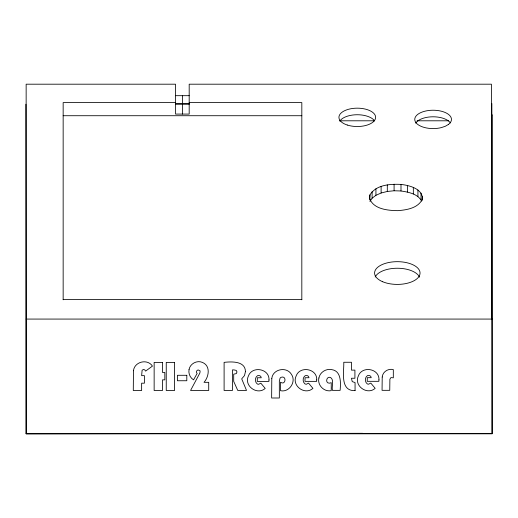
<?xml version="1.0" encoding="UTF-8"?>
<svg xmlns="http://www.w3.org/2000/svg" width="518" height="518" viewBox="0 0 518 518"><rect width="100%" height="100%" fill="white"/><g stroke="black" fill="none" stroke-linecap="round" stroke-linejoin="round"><path stroke-width="0.78" d="M369.923 200.019L369.923 194.91C376.191 184.68 390.196 183.909 401.003 184.414C409.667 185.392 423.569 188.94 422.41 200.142M369.923 201.476L372.112 198.193L372.118 191.628M372.112 198.193L375.932 195.305L375.932 188.74M375.932 195.305L381.112 193.007L381.112 186.448M381.112 193.007L387.302 191.459L387.309 184.9M387.302 191.459L394.088 190.766L394.088 184.207M421.574 201.023C417.748 193.797 408.417 192.1 400.997 190.98L401.003 184.414M407.562 192.074L407.569 185.509M413.338 193.978L413.345 187.419M417.929 196.575L417.935 190.009M421.024 199.67L421.03 193.104M369.923 194.91L369.509 198.368C373.556 209.311 387.775 210.489 397.83 210.658C406.559 209.958 417.307 208.327 421.995 199.954L422.41 196.497M175.557 104.001L189.31 103.982M362.665 433.307L26.146 433.806L25.9 104.228M175.531 95.681L189.187 95.681M175.531 102.596L63.157 102.596L63.157 299.792M189.187 102.596L301.819 102.596L301.819 299.792M175.531 103.878L189.187 103.878M491.44 114.815L492.1 114.815M491.44 115.158L492.1 115.158L492.1 433.806L26.146 433.806L26.146 84.194L175.531 84.194L175.531 114.083L189.187 114.083L189.187 84.194L491.44 84.194L491.44 319.697M63.157 115.721L301.819 115.721M339.73 120.798L374.391 120.798M417.107 120.798L448.543 120.798M63.157 299.592L301.819 299.592M26.146 319.069L492.1 319.069M26.146 433.462L492.1 433.462M394.088 190.766L400.997 190.98M491.854 103.535L492.1 433.119M182.485 95.681L182.485 114.083M339.84 121.057A18.35 9.175 0 0 1 357.077 114.737A18.35 9.175 0 0 1 374.592 120.862M375.174 277.026A22.727 11.364 0 0 1 397.448 268.24A22.727 11.364 0 0 1 419.515 277.162M415.669 123.116A18.35 9.175 0 0 1 432.906 116.79A18.35 9.175 0 0 1 450.42 122.921M268.984 379.959L268.907 381.403L257.239 381.41L257.342 377.764L261.247 377.764C261.098 375.88 258.981 374.974 257.368 375.79C254.765 377.59 254.772 382.148 257.31 384L258.599 384.311L260.819 383.158L265.203 388.422C257.213 395.584 243.725 385.904 248.394 376.023C252.149 365.559 269.651 368.622 268.984 379.959M316.725 379.927L316.647 381.365L304.979 381.371L305.083 377.732L308.987 377.732C308.832 375.848 306.714 374.941 305.108 375.751C302.506 377.557 302.512 382.116 305.05 383.967L306.332 384.272L308.56 383.119L312.937 388.383C304.947 395.551 291.459 385.865 296.128 375.99C299.89 365.52 317.392 368.589 316.725 379.927M378.949 379.882L378.872 381.319L367.204 381.326L367.307 377.687L371.212 377.68C371.056 375.803 368.939 374.896 367.333 375.705C364.73 377.512 364.737 382.07 367.275 383.922L368.557 384.226L370.784 383.074L375.168 388.338C367.171 395.506 353.69 385.819 358.359 375.945C362.114 365.475 379.616 368.544 378.949 379.882M271.795 378.639L271.639 398.005L279.338 397.999L279.338 381.164L280.076 378.095L281.002 377.324C287.056 375.077 285.664 385.949 280.51 382.213L280.51 390.695C289.342 392.689 296.678 381.488 291.33 374.19C286.454 366.213 272.526 369.153 271.795 378.639M382.213 377.007L382.057 390.332L389.756 390.326L389.886 379.189L390.935 377.583L393.317 377.829L393.317 369.599C388.28 368.259 382.692 371.697 382.213 377.007M133.469 370.733L133.281 390.514L141.634 390.507L141.634 383.184L144.412 383.178L144.412 375.647L141.634 375.654L142.12 370.169L143.57 369.496L144.807 369.897L145.603 371.102L152.46 366.096C147.436 358.443 134.408 361.655 133.469 370.733M189.038 369.567C188.28 373.53 190.074 377.758 193.551 379.849L197.151 373.426C195.778 372.351 196.549 369.962 198.303 369.969L200.136 370.907L199.89 372.973L190.566 390.468L208.715 390.455L208.715 382.329L204.027 382.336C209 376.715 210.768 365.786 202.402 362.393C196.924 360.01 190.08 363.694 189.038 369.567M318.894 377.985C317.158 385.114 324.067 392.197 331.235 390.637L331.235 382.672L329.357 383.21C324.767 383.197 326.56 375.673 330.704 377.544C334.479 380.477 331.39 386.422 332.426 390.365L340.125 390.358C340.721 383.21 341.517 370.979 331.76 369.625C326.1 368.395 319.943 372.215 318.894 377.985M245.428 371.665L244.496 375.589L241.699 378.846L246.516 390.43L237.749 390.436L233.696 381.384L233.696 374.164L236.331 373.595L236.991 371.898L236.227 370.402L233.942 369.904L232.465 369.904L232.465 390.442L224.106 390.449L224.106 362.36C231.41 361.558 245.409 360.845 245.428 371.665M448.484 124.417L445.37 126.237L441.414 127.59A18.35 9.175 0 0 1 414.892 120.506A18.35 9.175 0 0 1 437.276 110.47A18.35 9.175 0 0 1 448.484 124.417M355.063 390.637C339.633 391.207 344.192 371.477 343.764 362.27L351.463 362.263L351.463 370.124L354.914 370.124L354.914 378.25L351.463 378.25L352.234 381.63L355.063 382.549L355.063 390.637M162.503 362.406L154.144 362.412L154.144 390.501L162.503 390.494L162.503 379.856L164.828 379.849L164.828 372.442L162.503 372.448L162.503 362.406M174.598 362.393L166.246 362.399L166.246 390.488L174.598 390.481L174.598 362.393M186.804 375.291L177.396 375.297L177.396 380.749L186.804 380.743L186.804 375.291M347.261 125.032A18.35 9.175 0 0 0 375.608 117.845A18.35 9.175 0 0 0 348.983 109.162A18.35 9.175 0 0 0 347.261 125.032M382.672 281.734A22.727 11.364 0 0 0 419.697 275.032A22.727 11.364 0 0 0 389.581 262.354A22.727 11.364 0 0 0 382.672 281.734"/></g></svg>
